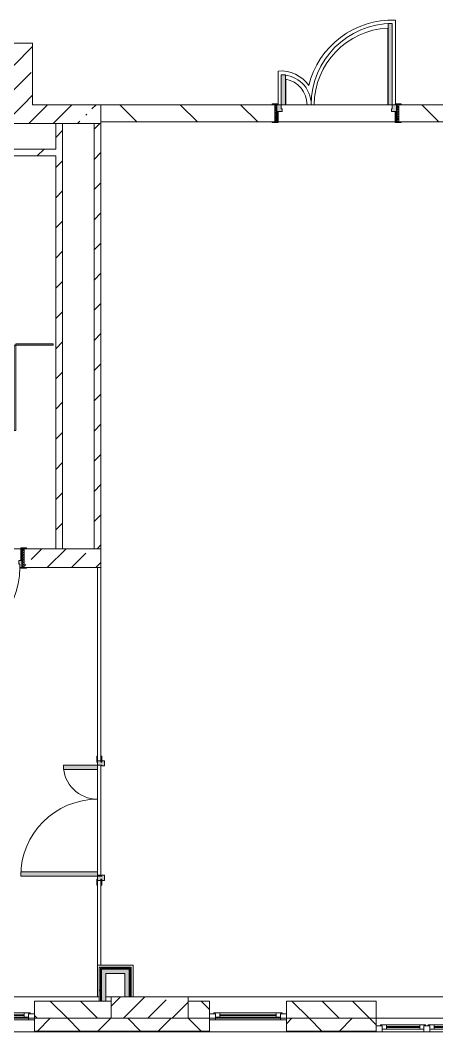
# Model space of a CAD drawing. Header units: millimetres. Extents: x -3456 to 185767, y -8553 to 29000.
# Drawn here: x 159422 to 164297, y -258 to 11589 of the extents above; entities that cross this region are included whole.
import ezdxf

# ---------------------------------------------------------------- set-up
doc = ezdxf.new("R2010")
doc.units = ezdxf.units.MM
for name, color, linetype, lineweight, true_color in [('A-DOOR-3', 7, 'Continuous', 5, 0xaaaaaa), ('A-DOOR-4', 7, 'Continuous', 5, 0xe2e2e2), ('A-DOOR-FRAM-4', 7, 'Continuous', 5, 0xe2e2e2), ('A-DOOR-FRAM-5', 7, 'Continuous', 5, 0xaaaaaa), ('A-FLOR-2', 7, 'Continuous', 5, 0xaaaaaa), ('A-GENM-1', 7, 'Continuous', 5, 0xe2ddcd), ('I-WALL-1', 7, 'Continuous', 5, 0xe7e7e7)]:
    doc.layers.add(name, color=color, linetype=linetype, lineweight=lineweight, true_color=true_color)
for name, color, linetype, lineweight in [('A-DOOR-6', 7, 'Continuous', 5), ('A-GENM', 7, 'Continuous', 5), ('A-GLAZ-2', 7, 'Continuous', 5), ('A-WALL', 7, 'Continuous', 9), ('A-WALL-3', 7, 'Continuous', 5), ('I-WALL-3', 7, 'Continuous', 5), ('S-COLS-2', 7, 'Continuous', 5)]:
    doc.layers.add(name, color=color, linetype=linetype, lineweight=lineweight)
pattern_1 = [(45, (58756.86, 0), (-176.7767, 176.7767), [])]
pattern_2 = [(45, (58756.86, 0), (-285.1231, 285.1231), []), (45, (59042, 0), (-285.1231, 285.1231), [504.031, -100.806, 16.764, -84.042])]
pattern_3 = [(45, (58756.86, 0), (-530.33, 530.33), []), (135, (58756.86, 0), (-530.33, -530.33), [])]

# ---------------------------------------------------------------- blocks, each defined once
blk = doc.blocks.new('110_Дверь_СКБ_1Ст_Внутренняя1 - Д-7а_л__950x2100h_Туалет-V142-2_6_1_птичка')
at = {"layer": 'A-DOOR-3'}
h = blk.add_hatch(dxfattribs=at)
h.set_pattern_fill('FP_165', color=256, style=0, pattern_type=2)
h.set_pattern_definition([(135, (1776.41, 174.685), (-14.14214, -14.14214), []), (225, (1776.41, 174.685), (14.14214, -14.14214), [])])
h.paths.add_polyline_path([(537.5, 110), (512.5, 110), (512.5, -110), (537.5, -110)])
at = {"layer": 'A-DOOR-4'}
h = blk.add_hatch(color=256, dxfattribs=at)
h.paths.add_polyline_path([(487.5, 110), (487.5, 70), (477.5, 70), (477.5, 30), (512.5, 30), (512.5, 110)])
h.paths.add_polyline_path([(-462.5, 110), (-487.5, 110), (-487.5, 30), (-452.5, 30), (-452.5, 70), (-462.5, 70)])
at = {"layer": 'A-DOOR-FRAM-4'}
for points in [[(447.5, 1060), (447.5, 110), (487.5, 110), (487.5, 1060)], [(-542.5, 118), (-542.5, 110), (-472.5, 110), (-472.5, 118)], [(-472.5, 30), (-487.5, 30), (-487.5, -110), (-472.5, -110)], [(567.5, 118), (497.5, 118), (497.5, 110), (567.5, 110)], [(512.5, 30), (497.5, 30), (497.5, -110), (512.5, -110)], [(-542.5, -110), (-542.5, -118), (-472.5, -118), (-472.5, -110)], [(567.5, -110), (497.5, -110), (497.5, -118), (567.5, -118)]]:
    blk.add_hatch(color=256, dxfattribs=at).paths.add_polyline_path(points)
at = {"layer": 'A-DOOR-FRAM-5'}
h = blk.add_hatch(dxfattribs=at)
h.set_pattern_fill('FP_166', color=256, style=0, pattern_type=2)
h.set_pattern_definition([(45, (-346.384, 174.685), (-14.1421, 14.1421), []), (135, (-346.384, 174.685), (-14.1421, -14.1421), [])])
h.paths.add_polyline_path([(-487.5, 110), (-512.5, 110), (-512.5, -110), (-487.5, -110)])
at = {"layer": 'A-DOOR-3'}
for p, q in [((487.5, 1060), (447.5, 1060)), ((447.5, 1060), (447.5, 110)), ((487.5, 110), (487.5, 1060)), ((447.5, 110), (487.5, 110))]:
    blk.add_line(p, q, dxfattribs=at)
blk.add_arc((487.5, 110), 950, 90, 180, dxfattribs=at)
at = {"layer": 'A-DOOR-FRAM-5'}
for p, q in [((-472.5, 118), (-542.5, 118)), ((-542.5, 118), (-542.5, 110)), ((-542.5, 110), (-472.5, 110)), ((-487.5, 110), (-512.5, 110)), ((-512.5, 110), (-512.5, -110)), ((-462.5, 110), (-487.5, 110)), ((-487.5, 110), (-487.5, 30)), ((-487.5, -110), (-487.5, 110)), ((-472.5, 110), (-487.5, 110)), ((-487.5, 110), (-487.5, 109)), ((-487.5, 109), (-472.5, 109)), ((-487.5, 30), (-452.5, 30)), ((-472.5, 30), (-487.5, 30)), ((-487.5, 30), (-487.5, -110)), ((-472.5, 110), (-472.5, 118)), ((-472.5, 109), (-472.5, 110)), ((-472.5, -110), (-472.5, 30)), ((-462.5, 70), (-462.5, 110)), ((-452.5, 70), (-462.5, 70)), ((-452.5, 30), (-452.5, 70)), ((487.5, 70), (477.5, 70)), ((477.5, 70), (477.5, 30)), ((477.5, 30), (512.5, 30)), ((487.5, 110), (487.5, 70)), ((512.5, 110), (487.5, 110)), ((567.5, 118), (497.5, 118)), ((497.5, 118), (497.5, 110)), ((512.5, 110), (497.5, 110)), ((497.5, 110), (497.5, 109)), ((497.5, 110), (567.5, 110)), ((497.5, 109), (512.5, 109)), ((512.5, 30), (497.5, 30)), ((497.5, 30), (497.5, -110)), ((512.5, 30), (512.5, 110)), ((537.5, 110), (512.5, 110)), ((512.5, 110), (512.5, -110)), ((512.5, 109), (512.5, 110)), ((512.5, -110), (512.5, 30)), ((537.5, -110), (537.5, 110)), ((567.5, 110), (567.5, 118)), ((-472.5, -110), (-542.5, -110)), ((-542.5, -110), (-542.5, -118)), ((-542.5, -118), (-472.5, -118)), ((-512.5, -110), (-487.5, -110)), ((-487.5, -110), (-472.5, -110)), ((-472.5, -118), (-472.5, -110)), ((497.5, -110), (512.5, -110)), ((567.5, -110), (497.5, -110)), ((497.5, -110), (497.5, -118)), ((497.5, -118), (567.5, -118)), ((512.5, -110), (537.5, -110)), ((567.5, -118), (567.5, -110))]:
    blk.add_line(p, q, dxfattribs=at)
blk = doc.blocks.new('BSC_Колонна _Прямоугольная - 250х900-V144-2_6_1_птичка')
at = {"layer": 'S-COLS-2'}
h = blk.add_hatch(dxfattribs=at)
h.set_pattern_fill('FP_168', color=256, style=0, pattern_type=2)
h.set_pattern_definition([(45, (-102180, -25), (-285.1231, 285.1231), []), (45, (-101894.88, -25), (-285.1231, 285.1231), [504.031, -100.806, 16.764, -84.042])])
h.paths.add_polyline_path([(450, -125), (450, 125), (-450, 125), (-450, -125), (-371, -125)])
for p, q in [((450, 125), (-450, 125)), ((-450, 125), (-450, -125)), ((450, -125), (450, 125)), ((-450, -125), (450, -125))]:
    blk.add_line(p, q, dxfattribs=at)
blk = doc.blocks.new('110_Дверь_СКБ_2Ст - Д-6_л__ ДОО_Дв_1450x2100h_Дверь из раздевальной в коридор-V102-2_6_1_птичка')
at = {"layer": 'A-DOOR-3'}
h = blk.add_hatch(dxfattribs=at)
h.set_pattern_fill('FP_137', color=256, style=0, pattern_type=2)
h.set_pattern_definition([(135, (1576.41, 164.685), (-14.14214, -14.14214), []), (225, (1576.41, 164.685), (14.14214, -14.14214), [])])
h.paths.add_polyline_path([(737.5, 100), (712.5, 100), (712.5, -100), (737.5, -100)])
at = {"layer": 'A-DOOR-4'}
for points in [[(662.5, 100), (662.5, 1050), (612.5, 1050), (612.5, 100)], [(-587.5, 100), (-587.5, 450), (-637.5, 450), (-637.5, 100)]]:
    blk.add_hatch(color=256, dxfattribs=at).paths.add_polyline_path(points)
h = blk.add_hatch(color=256, dxfattribs=at)
h.paths.add_polyline_path([(712.5, 100), (662.5, 100), (662.5, 50), (652.5, 50), (652.5, 20), (712.5, 20)])
h.paths.add_polyline_path([(-627.5, 20), (-627.5, 50), (-637.5, 50), (-637.5, 100), (-687.5, 100), (-687.5, 20)])
at = {"layer": 'A-DOOR-FRAM-4'}
for points in [[(-672.5, 100), (-672.5, 108), (-742.5, 108), (-742.5, 100)], [(-672.5, 20), (-687.5, 20), (-687.5, -100), (-672.5, -96)], [(767.5, 100), (767.5, 108), (697.5, 108), (697.5, 100)], [(712.5, 20), (697.5, 20), (697.5, -100), (712.5, -100)], [(-672.5, -100), (-742.5, -100), (-742.5, -108), (-672.5, -108)], [(767.5, -108), (767.5, -100), (697.5, -100), (697.5, -108)]]:
    blk.add_hatch(color=256, dxfattribs=at).paths.add_polyline_path(points)
at = {"layer": 'A-DOOR-FRAM-5'}
h = blk.add_hatch(dxfattribs=at)
h.set_pattern_fill('FP_138', color=256, style=0, pattern_type=2)
h.set_pattern_definition([(45, (-546.384, 164.685), (-14.1421, 14.1421), []), (135, (-546.384, 164.685), (-14.1421, -14.1421), [])])
h.paths.add_polyline_path([(-687.5, -96), (-687.5, 100), (-712.5, 100), (-712.5, -100), (-687.5, -100)])
at = {"layer": 'A-DOOR-3'}
for p, q in [((662.5, 1050), (612.5, 1050)), ((612.5, 1050), (612.5, 100)), ((662.5, 100), (662.5, 1050)), ((-637.5, 450), (-637.5, 100)), ((-587.5, 450), (-637.5, 450)), ((-587.5, 100), (-587.5, 450)), ((-637.5, 100), (-587.5, 100)), ((612.5, 100), (662.5, 100))]:
    blk.add_line(p, q, dxfattribs=at)
for centre, radius, start, end in [((662.5, 100), 950, 90, 180), ((-637.5, 100), 350, 360, 90)]:
    blk.add_arc(centre, radius, start, end, dxfattribs=at)
at = {"layer": 'A-DOOR-FRAM-5'}
for p, q in [((-672.5, 108), (-742.5, 108)), ((-742.5, 108), (-742.5, 100)), ((-742.5, 100), (-672.5, 100)), ((-687.5, 100), (-712.5, 100)), ((-712.5, 100), (-712.5, -100)), ((-637.5, 100), (-687.5, 100)), ((-687.5, 100), (-687.5, 20)), ((-687.5, -100), (-687.5, 100)), ((-687.5, 20), (-627.5, 20)), ((-672.5, 20), (-687.5, 20)), ((-687.5, 20), (-687.5, -100)), ((-672.5, 100), (-672.5, 108)), ((-672.5, -100), (-672.5, 20)), ((-637.5, 50), (-637.5, 100)), ((-627.5, 50), (-637.5, 50)), ((-627.5, 20), (-627.5, 50)), ((662.5, 50), (652.5, 50)), ((652.5, 50), (652.5, 20)), ((652.5, 20), (712.5, 20)), ((662.5, 100), (662.5, 50)), ((712.5, 100), (662.5, 100)), ((767.5, 108), (697.5, 108)), ((697.5, 108), (697.5, 100)), ((697.5, 100), (767.5, 100)), ((712.5, 20), (697.5, 20)), ((697.5, 20), (697.5, -100)), ((712.5, 20), (712.5, 100)), ((737.5, 100), (712.5, 100)), ((712.5, 100), (712.5, -100)), ((712.5, -100), (712.5, 20)), ((737.5, -100), (737.5, 100)), ((767.5, 100), (767.5, 108)), ((-672.5, -100), (-742.5, -100)), ((-742.5, -100), (-742.5, -108)), ((-742.5, -108), (-672.5, -108)), ((-712.5, -100), (-687.5, -100)), ((-687.5, -100), (-672.5, -100)), ((-672.5, -108), (-672.5, -100)), ((697.5, -100), (712.5, -100)), ((767.5, -100), (697.5, -100)), ((697.5, -100), (697.5, -108)), ((697.5, -108), (767.5, -108)), ((712.5, -100), (737.5, -100)), ((767.5, -108), (767.5, -100))]:
    blk.add_line(p, q, dxfattribs=at)
blk = doc.blocks.new('120_Окно_СКБ_1Ст - 120_Окно_СКБ_1Ст 900х2500_h_ с форточкой-22876038-2_6_1_птичка')
at = {"layer": 'A-GLAZ-2'}
for p, q in [((-450, -127), (-450, -57)), ((-450, -57), (-380, -57)), ((450, -57), (-450, -57)), ((-380, -57), (-380, -127)), ((380, -87), (-380, -87)), ((-380, -87), (-380, -127)), ((-330, -137), (-330, -87)), ((-330, -107), (330, -107)), ((330, -117), (-330, -117)), ((330, -137), (330, -87)), ((380, -127), (380, -57)), ((380, -57), (450, -57)), ((380, -127), (380, -87)), ((450, -57), (450, -127)), ((-380, -127), (-450, -127)), ((-450, -127), (-400, -127)), ((-380, -127), (-400, -127)), ((-400, -127), (-400, -137)), ((-400, -137), (400, -137)), ((400, -137), (-400, -137)), ((450, -127), (380, -127)), ((400, -127), (380, -127)), ((400, -127), (450, -127)), ((400, -137), (400, -127))]:
    blk.add_line(p, q, dxfattribs=at)
blk = doc.blocks.new('120_Окно_СКБ_2Ст_Фрамуга сверху - 120_Окно_СКБ_2Ст_2300х2500_h_ ДОО-22877051-2_6_1_птичка')
at = {"layer": 'A-GLAZ-2'}
for p, q in [((-1150, 13), (-1150, 83)), ((-1150, 83), (-1080, 83)), ((1150, 83), (-1150, 83)), ((-1080, 13), (-1150, 13)), ((-1150, 13), (-1100, 13)), ((-1080, 13), (-1100, 13)), ((-1100, 13), (-1100, 3)), ((-1100, 3), (540, 3)), ((540, 3), (-1100, 3)), ((-1080, 83), (-1080, 13)), ((-1080, 83), (1080, 83)), ((520, 53), (-1080, 53)), ((-1080, 53), (-1080, 13)), ((-1030, 3), (-1030, 53)), ((-1030, 33), (470, 33)), ((470, 23), (-1030, 23)), ((470, 3), (470, 53)), ((520, 13), (520, 83)), ((520, 83), (590, 83)), ((520, 13), (520, 53)), ((590, 13), (520, 13)), ((540, 13), (520, 13)), ((540, 13), (570, 13)), ((540, 13), (570, 13)), ((540, 3), (540, 13)), ((590, 13), (570, 13)), ((570, 13), (570, 3)), ((570, 3), (1100, 3)), ((1100, 3), (570, 3)), ((590, 83), (590, 13)), ((1080, 53), (590, 53)), ((590, 53), (590, 13)), ((640, 3), (640, 53)), ((640, 33), (1030, 33)), ((1030, 23), (640, 23)), ((1030, 3), (1030, 53)), ((1080, 13), (1080, 83)), ((1080, 83), (1150, 83)), ((1080, 13), (1080, 53)), ((1150, 13), (1080, 13)), ((1100, 13), (1080, 13)), ((1100, 13), (1150, 13)), ((1100, 3), (1100, 13)), ((1150, 83), (1150, 13))]:
    blk.add_line(p, q, dxfattribs=at)
blk = doc.blocks.new('131_Сантехническая перегородка_Дверь МГН 2 - СД-1-V228-2_6_1_птичка')
at = {"layer": 'A-GENM-1'}
for points in [[(10, 8), (-430, 8), (-430, -8), (10, -8)], [(1010, 8), (1010, -8), (1110, -8), (1110, 8)]]:
    blk.add_hatch(color=256, dxfattribs=at).paths.add_polyline_path(points)
at = {"layer": 'A-DOOR-6'}
for p, q in [((10, 1008), (26, 1008)), ((10, 8), (10, 1008)), ((26, 8), (26, 1008)), ((10, 8), (26, 8))]:
    blk.add_line(p, q, dxfattribs=at)
blk.add_arc((10, 8), 1000, 360, 90, dxfattribs=at)
at = {"layer": 'A-GENM'}
for p, q in [((10, 8), (-430, 8)), ((-430, 8), (-430, -8)), ((10, -8), (10, 8)), ((1110, 8), (1010, 8)), ((1010, 8), (1010, -8)), ((1110, -8), (1110, 8)), ((-430, -8), (10, -8)), ((1010, -8), (1110, -8))]:
    blk.add_line(p, q, dxfattribs=at)
blk = doc.blocks.new('110_Дверь_СКБ_2Ст - Д-5_п__в составе перегородки _не входит в спец__-32680317-2_6_1_птичка')
at = {"layer": 'A-DOOR-4'}
h = blk.add_hatch(color=256, dxfattribs=at)
h.paths.add_polyline_path([(712, -20), (712, 60), (652, 60), (652, 30), (662, 30), (662, -20)])
h.paths.add_polyline_path([(-628, 60), (-688, 60), (-688, -20), (-638, -20), (-638, 30), (-628, 30)])
for points in [[(-588, -420), (-588, -20), (-638, -20), (-638, -420)], [(662, -20), (612, -20), (612, -920), (662, -920)]]:
    blk.add_hatch(color=256, dxfattribs=at).paths.add_polyline_path(points)
at = {"layer": 'A-DOOR-FRAM-4'}
for points in [[(-673, 28), (-743, 28), (-743, 20), (-673, 20)], [(767, 28), (697, 28), (697, 20), (767, 20)], [(-673, -20), (-743, -20), (-743, -28), (-673, -28)], [(767, -20), (697, -20), (697, -28), (767, -28)]]:
    blk.add_hatch(color=256, dxfattribs=at).paths.add_polyline_path(points)
at = {"layer": 'A-DOOR-3'}
for p, q in [((-638, -20), (-588, -20)), ((-638, -420), (-638, -20)), ((-588, -20), (-588, -420)), ((612, -20), (662, -20)), ((612, -920), (612, -20)), ((662, -20), (662, -920)), ((-588, -420), (-638, -420)), ((662, -920), (612, -920))]:
    blk.add_line(p, q, dxfattribs=at)
for centre, radius, start, end in [((-638, -20), 400, 270, 0), ((662, -20), 900, 180, 270)]:
    blk.add_arc(centre, radius, start, end, dxfattribs=at)
at = {"layer": 'A-DOOR-FRAM-5'}
for p, q in [((-743, 28), (-673, 28)), ((-743, 20), (-743, 28)), ((-673, 20), (-743, 20)), ((-688, 60), (-628, 60)), ((-688, -20), (-688, 60)), ((-688, 20), (-673, 20)), ((-688, 19), (-688, 20)), ((-673, 19), (-688, 19)), ((-673, 28), (-673, 20)), ((-673, 20), (-673, 19)), ((-638, 30), (-638, -20)), ((-628, 30), (-638, 30)), ((-628, 60), (-628, 30)), ((652, 60), (712, 60)), ((652, 30), (652, 60)), ((662, 30), (652, 30)), ((662, -20), (662, 30)), ((697, 20), (697, 28)), ((697, 28), (767, 28)), ((697, 19), (697, 20)), ((697, 20), (712, 20)), ((767, 20), (697, 20)), ((712, 19), (697, 19)), ((712, 60), (712, -20)), ((712, 20), (712, 19)), ((767, 28), (767, 20)), ((-743, -20), (-673, -20)), ((-743, -28), (-743, -20)), ((-673, -28), (-743, -28)), ((-638, -20), (-688, -20)), ((-673, -20), (-673, -28)), ((712, -20), (662, -20)), ((697, -28), (697, -20)), ((697, -20), (767, -20)), ((767, -28), (697, -28)), ((767, -20), (767, -28))]:
    blk.add_line(p, q, dxfattribs=at)

msp = doc.modelspace()

# ---------------------------------------------------------------- hatches: boundary and pattern name
at = {"layer": 'A-WALL-3'}
h = msp.add_hatch(dxfattribs=at)
h.set_pattern_fill('FP_130', color=256, style=0, pattern_type=2)
h.set_pattern_definition([(135, (58756.86, 0), (-176.7767, -176.7767), [])])
h.paths.add_polyline_path([(180971.1, -100), (181586.9, -100), (181586.9, 100), (180786.9, 100), (180786.9, -100)])
h.paths.add_polyline_path([(174386.9, -100), (174386.9, 100), (173336.9, 100), (173336.9, -100), (173551.1, -100)])
h.paths.add_polyline_path([(177586.9, -100), (178086.9, -100), (178086.9, 100), (177586.9, 100)])
h.paths.add_polyline_path([(162536.9, -100), (163586.9, -100), (163586.9, 100), (162536.9, 100)])
h.paths.add_polyline_path([(161636.9, -100), (161636.9, 100), (161386.9, 100), (161386.9, -100), (161493.5, -100)])
h.paths.add_polyline_path([(167686.9, -100), (168986.9, -100), (168986.9, 100), (167686.9, 100)])
h.paths.add_polyline_path([(160486.9, -100), (160486.9, 100), (159586.9, 100), (159586.9, -100), (159638.5, -100)])
h.paths.add_polyline_path([(172186.9, -100), (172436.9, -100), (172436.9, 100), (172186.9, 100)])
h.paths.add_polyline_path([(150852.7, -100), (151486.9, -100), (151486.9, 100), (150686.9, 100), (150686.9, -100), (150827.2, -100)])
h.paths.add_polyline_path([(153536.9, -100), (153536.9, 100), (153286.9, 100), (153286.9, -100)])
h.paths.add_polyline_path([(154436.9, -100), (157786.9, -100), (157783.5, 100), (154436.9, 100)])
h = msp.add_hatch(dxfattribs=at)
h.set_pattern_fill('FP_120', color=256, style=0, pattern_type=2)
h.set_pattern_definition([(45, (58756.86, 0), (-353.5534, 353.5534), []), (135, (58756.86, 0), (-353.5534, -353.5534), [])])
h.paths.add_polyline_path([(177724.9, -250), (178086.9, -250), (178086.9, -100), (176686.9, -100), (176686.9, -250), (177261.1, -250)])
h.paths.add_polyline_path([(178986.9, -250), (179886.9, -250), (179886.9, -100), (178986.9, -100)])
h.paths.add_polyline_path([(183753.6, -250), (183836.9, -250), (183836.9, -100), (182486.9, -100), (182486.9, -250), (182826.1, -250)])
h.paths.add_polyline_path([(180786.9, -250), (181586.9, -250), (181586.9, -100), (180786.9, -100)])
h.paths.add_polyline_path([(165886.9, -250), (166786.9, -250), (166786.9, -100), (165886.9, -100)])
h.paths.add_polyline_path([(171286.9, -250), (172436.9, -250), (172436.9, -100), (171286.9, -100)])
h.paths.add_polyline_path([(168986.9, -250), (168986.9, -100), (167686.9, -100), (167686.9, -250), (168913.6, -250)])
h.paths.add_polyline_path([(173336.9, -250), (174386.9, -250), (174386.9, -100), (173336.9, -100)])
h.paths.add_polyline_path([(159586.9, -250), (161636.9, -250), (161636.9, -100), (159586.9, -100)])
h.paths.add_polyline_path([(157786.9, -250), (158686.9, -250), (158686.9, -100), (154436.9, -100), (154436.9, -250), (157783.5, -250)])
h.paths.add_polyline_path([(162536.9, -250), (163586.9, -250), (163586.9, -100), (162536.9, -100)])
h.paths.add_polyline_path([(151486.9, -250), (151486.9, -100), (150686.9, -100), (150686.9, -250), (151291, -250)])
h.paths.add_polyline_path([(153536.9, -250), (153536.9, -100), (152386.9, -100), (152386.9, -250), (153286.9, -250)])
h.paths.add_polyline_path([(149786.9, -250), (149786.9, -100), (147966.9, -100), (147966.9, -250), (148508.4, -250)])
at = {"layer": 'I-WALL-1'}
for points in [[(160646.9, 425), (160696.9, 425), (160696.9, 475), (160371.9, 475), (160371.9, 425), (160566, 425)], [(160421.9, 100), (160421.9, 425), (160371.9, 425), (160371.9, 100)], [(160696.9, 150), (160696.9, 425), (160646.9, 425), (160646.9, 150)]]:
    msp.add_hatch(color=256, dxfattribs=at).paths.add_polyline_path(points)
at = {"layer": 'I-WALL-3'}
h = msp.add_hatch(dxfattribs=at)
h.set_pattern_fill('FP_128', color=256, style=0, pattern_type=2)
h.set_pattern_definition(pattern_2)
h.paths.add_polyline_path([(159565.9, 10600), (159565.9, 11320), (159345.9, 11320), (159345.9, 10600)])
h = msp.add_hatch(dxfattribs=at)
h.set_pattern_fill('FP_128', color=256, style=0, pattern_type=2)
h.set_pattern_definition(pattern_2)
h.paths.add_polyline_path([(160366.9, 10380), (160366.9, 10600), (152966.9, 10600), (152966.9, 10380), (159638.5, 10380)])
h = msp.add_hatch(dxfattribs=at)
h.set_pattern_fill('FP_131', color=256, style=0, pattern_type=2)
h.set_pattern_definition([(135, (58756.86, 0), (-353.5534, -353.5534), [])])
h.paths.add_polyline_path([(163881.9, 10400), (165886.9, 10400), (165886.9, 10600), (163851.9, 10600), (163851.9, 10400)])
h.paths.add_polyline_path([(161493.5, 10400), (162401.9, 10400), (162401.9, 10600), (160366.9, 10600), (160366.9, 10400)])
h = msp.add_hatch(dxfattribs=at)
h.set_pattern_fill('FP_132', color=256, style=0, pattern_type=2)
h.set_pattern_definition(pattern_1)
h.paths.add_polyline_path([(159836.9, 5400), (159916.9, 5400), (159916.9, 10380), (159836.9, 10380), (159836.9, 6594.5)])
h = msp.add_hatch(dxfattribs=at)
h.set_pattern_fill('FP_132', color=256, style=0, pattern_type=2)
h.set_pattern_definition(pattern_1)
h.paths.add_polyline_path([(160366.9, 5400), (160366.9, 10380), (160286.9, 10380), (160286.9, 5400)])
h = msp.add_hatch(dxfattribs=at)
h.set_pattern_fill('FP_132', color=256, style=0, pattern_type=2)
h.set_pattern_definition(pattern_1)
h.paths.add_polyline_path([(155928.5, 10000), (159836.9, 10000), (159836.9, 10080), (153046.9, 10080), (153046.9, 10000), (154073.5, 10000)])
h = msp.add_hatch(dxfattribs=at)
h.set_pattern_fill('FP_128', color=256, style=0, pattern_type=2)
h.set_pattern_definition(pattern_2)
h.paths.add_polyline_path([(160366.9, 5180), (160366.9, 5400), (159466.9, 5400), (159466.9, 5180), (160326.9, 5180)])
h.paths.add_polyline_path([(152966.9, 5180), (158416.9, 5180), (158416.9, 5400), (152966.9, 5400)])
h = msp.add_hatch(dxfattribs=at)
h.set_pattern_fill('FP_224', color=256, style=0, pattern_type=2)
h.set_pattern_definition(pattern_3)
h.paths.add_polyline_path([(160359.4, 100), (160359.4, 487.5), (160346.9, 487.5), (160346.9, 100)])
h = msp.add_hatch(dxfattribs=at)
h.set_pattern_fill('FP_224', color=256, style=0, pattern_type=2)
h.set_pattern_definition(pattern_3)
h.paths.add_polyline_path([(160359.4, 100), (160371.9, 100), (160371.9, 475), (160359.4, 475), (160359.4, 231.3)])
h = msp.add_hatch(dxfattribs=at)
h.set_pattern_fill('FP_224', color=256, style=0, pattern_type=2)
h.set_pattern_definition(pattern_3)
h.paths.add_polyline_path([(160707.4, 150), (160709.4, 150), (160709.4, 475), (160696.9, 475), (160696.9, 150)])
h = msp.add_hatch(dxfattribs=at)
h.set_pattern_fill('FP_224', color=256, style=0, pattern_type=2)
h.set_pattern_definition(pattern_3)
h.paths.add_polyline_path([(160719.9, 150), (160721.9, 150), (160721.9, 487.5), (160709.4, 487.5), (160709.4, 150)])

# ---------------------------------------------------------------- linework, layer by layer
at = {"layer": 'A-FLOR-2'}
for p, q in [((163723.9, 11497.8), (163723.9, 10600)), ((163813.9, 10608), (163813.9, 11588.1)), ((162439.9, 10993.6), (162439.9, 10608)), ((162529.9, 10600), (162529.9, 10899.7)), ((162529.9, 10600), (163723.9, 10600)), ((160326.9, 1575), (160366.9, 1575)), ((160366.9, 1575), (160366.9, 1565)), ((160326.9, 150), (160326.9, 521)), ((160366.9, 521), (160742.9, 521)), ((160742.9, 521), (160742.9, 150))]:
    msp.add_line(p, q, dxfattribs=at)
for centre, radius, start, end in [((163771.4, 10589), 1000, 87.56236, 166.45029), ((163771.4, 10589), 910, 92.99005, 179.3074), ((162473.4, 10600), 395, 34.42231, 94.87345), ((162473.4, 10600), 305, 360, 79.33549)]:
    msp.add_arc(centre, radius, start, end, dxfattribs=at)
at = {"layer": 'A-WALL'}
for p, q in [((159836.9, 5400), (159916.9, 5400)), ((160286.9, 5400), (160366.9, 5400)), ((160366.9, 5180), (160326.9, 5180)), ((160346.9, 487.5), (160346.9, 425)), ((160359.4, 487.5), (160359.4, 100)), ((160709.4, 487.5), (160359.4, 487.5)), ((160371.9, 475), (160371.9, 100)), ((160696.9, 475), (160371.9, 475)), ((160696.9, 150), (160696.9, 475)), ((160709.4, 150), (160709.4, 487.5)), ((159586.9, -100), (160486.9, -100)), ((160486.9, -100), (159586.9, -100)), ((161386.9, -100), (161636.9, -100)), ((161636.9, -100), (161386.9, -100)), ((162536.9, -100), (163586.9, -100)), ((163586.9, -100), (162536.9, -100)), ((159586.9, -250), (161636.9, -250)), ((159586.9, -253), (161636.9, -253)), ((162536.9, -250), (163586.9, -250)), ((162536.9, -253), (163586.9, -253))]:
    msp.add_line(p, q, dxfattribs=at)
at = {"layer": 'A-WALL-3'}
for p, q in [((160486.9, 100), (159586.9, 100)), ((159586.9, 100), (159586.9, -258)), ((161636.9, 100), (161386.9, 100)), ((161636.9, -258), (161636.9, 100)), ((163586.9, 100), (162536.9, 100)), ((162536.9, 100), (162536.9, -258)), ((163586.9, -258), (163586.9, 100)), ((158686.9, -100), (159586.9, -100)), ((161636.9, -100), (162536.9, -100)), ((151486.9, -258), (165886.9, -258))]:
    msp.add_line(p, q, dxfattribs=at)
at = {"layer": 'I-WALL-3'}
for p, q in [((159565.9, 11320), (159345.9, 11320)), ((159565.9, 10600), (159565.9, 11320)), ((162371.9, 10600), (159565.9, 10600)), ((160366.9, 10600), (160366.9, 2970)), ((166406.9, 10600), (163881.9, 10600)), ((153046.9, 10380), (160366.9, 10380)), ((159836.9, 10380), (159836.9, 10080)), ((159916.9, 5400), (159916.9, 10380)), ((160286.9, 10380), (160286.9, 5400)), ((160366.9, 10400), (162371.9, 10400)), ((163811.9, 10400), (162441.9, 10400)), ((163881.9, 10400), (165886.9, 10400)), ((159836.9, 10080), (153046.9, 10080)), ((153046.9, 10000), (159836.9, 10000)), ((159836.9, 10000), (159836.9, 5400)), ((158456.9, 5400), (159426.9, 5400)), ((159836.9, 5400), (159496.9, 5400)), ((160286.9, 5400), (159916.9, 5400)), ((159496.9, 5180), (160326.9, 5180)), ((160326.9, 5180), (160326.9, 2970)), ((160366.9, 2865), (160366.9, 1575)), ((160326.9, 1615), (160326.9, 2815)), ((160326.9, 1460), (160326.9, 521)), ((160366.9, 521), (160366.9, 1460)), ((160326.9, 521), (160366.9, 521)), ((160346.9, 500), (160346.9, 100)), ((160721.9, 500), (160346.9, 500)), ((160721.9, 150), (160721.9, 500)), ((160421.9, 100), (160421.9, 425)), ((160421.9, 425), (160646.9, 425)), ((160646.9, 425), (160646.9, 150)), ((158686.9, 150), (160346.9, 150)), ((160421.9, 150), (160486.9, 150)), ((161386.9, 150), (165886.9, 150)), ((165886.9, -100), (163586.9, -100))]:
    msp.add_line(p, q, dxfattribs=at)

# ---------------------------------------------------------------- block references
at = {"layer": 'A-DOOR-3'}
msp.add_blockref('110_Дверь_СКБ_2Ст - Д-6_л__ ДОО_Дв_1450x2100h_Дверь из раздевальной в коридор-V102-2_6_1_птичка', (163114.4, 10500), dxfattribs=at)
for name, p, rotation in [('110_Дверь_СКБ_1Ст_Внутренняя1 - Д-7а_л__950x2100h_Туалет-V142-2_6_1_птичка', (158954.4, 5290), 180), ('110_Дверь_СКБ_2Ст - Д-5_п__в составе перегородки _не входит в спец__-32680317-2_6_1_птичка', (160346.9, 2227.5), 270)]:
    msp.add_blockref(name, p, dxfattribs=dict(at, rotation=rotation))
at = {"layer": 'A-GENM', "rotation": 180}
msp.add_blockref('131_Сантехническая перегородка_Дверь МГН 2 - СД-1-V228-2_6_1_птичка', (159378.4, 7791), dxfattribs=at)
at = {"layer": 'A-GLAZ-2', "rotation": 180}
for name, p in [('120_Окно_СКБ_1Ст - 120_Окно_СКБ_1Ст 900х2500_h_ с форточкой-22876038-2_6_1_птичка', (159136.9, -175)), ('120_Окно_СКБ_1Ст - 120_Окно_СКБ_1Ст 900х2500_h_ с форточкой-22876038-2_6_1_птичка', (162086.9, -175)), ('120_Окно_СКБ_2Ст_Фрамуга сверху - 120_Окно_СКБ_2Ст_2300х2500_h_ ДОО-22877051-2_6_1_птичка', (164736.9, -175))]:
    msp.add_blockref(name, p, dxfattribs=at)
at = {"layer": 'S-COLS-2'}
msp.add_blockref('BSC_Колонна _Прямоугольная - 250х900-V144-2_6_1_птичка', (160936.9, 25), dxfattribs=at)

doc.saveas('drawing.dxf')
